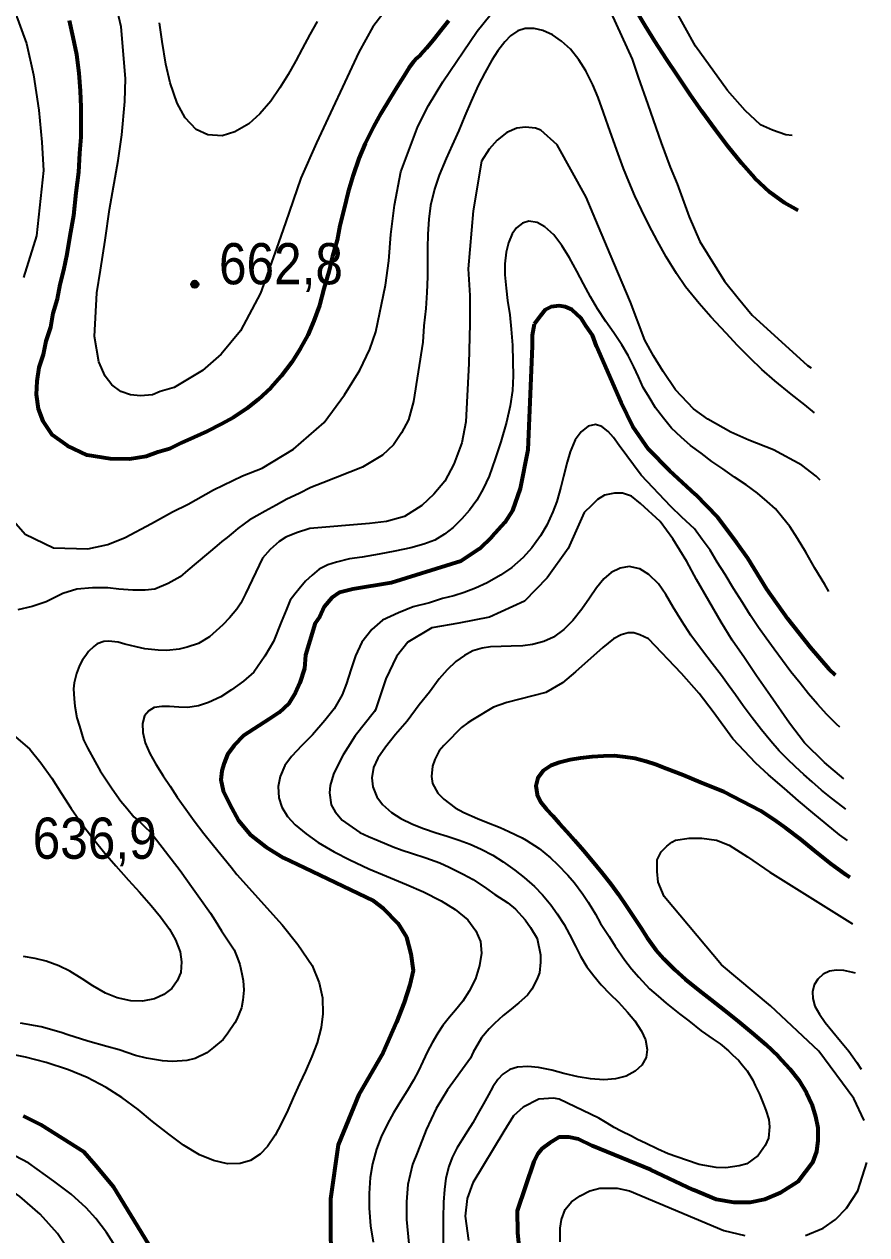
# Model space of a CAD drawing. Header units: metres. Extents: x 552626 to 559174, y 1843804 to 1852371.
# Drawn here: x 558405.5 to 558753.5, y 1845449.4 to 1845949 of the extents above; entities that cross this region are included whole.
import ezdxf

# ---------------------------------------------------------------- set-up
doc = ezdxf.new("R2010")
doc.units = ezdxf.units.M
doc.header["$LTSCALE"] = 6.8
for name, color, linetype, lineweight in [('1', 7, 'Continuous', 25), ('2', 7, 'Continuous', 53), ('5', 7, 'Continuous', 25)]:
    doc.layers.add(name, color=color, linetype=linetype, lineweight=lineweight)

msp = doc.modelspace()

# ---------------------------------------------------------------- hatches: boundary and pattern name
at = {"layer": '5'}
msp.add_hatch(color=256, dxfattribs=at).paths.add_polyline_path([(558477.44, 1845841.66, 1), (558474.44, 1845841.66, 1)])

# ---------------------------------------------------------------- linework, layer by layer
at = {"layer": '1'}
for points in [[(558722.68, 1845903.12), (558719.99, 1845903.4), (558714.55, 1845905.22), (558709.56, 1845907.49), (558703.21, 1845913.4), (558695.96, 1845921.58), (558682.68, 1845939.99), (558644.3, 1846009.44)], [(558635.18, 1845969.53), (558639.74, 1845966.21), (558643.06, 1845962.88), (558645.55, 1845958.72), (558656.65, 1845934.6), (558659.02, 1845927.14), (558663.02, 1845915.85), (558668.6, 1845900.02), (558672.3, 1845889.99), (558675.17, 1845883.16), (558680.18, 1845869.56), (558684.48, 1845859.32), (558694.73, 1845842.92), (558700.34, 1845836), (558706.11, 1845828.97), (558729, 1845808.11), (558730.47, 1845807.13)], [(558394.38, 1845751.66), (558405.93, 1845738.59), (558417.58, 1845732.86), (558431.85, 1845732.49), (558440.11, 1845734.25), (558447.23, 1845737.15), (558458.14, 1845742.98), (558466.74, 1845747.79), (558473.25, 1845750.91), (558483.72, 1845756.82), (558495.64, 1845762.63), (558503.72, 1845765.79), (558516.69, 1845773.6), (558529.39, 1845784.68), (558537.73, 1845796.08), (558544.08, 1845806.22), (558548.31, 1845814.94), (558550.73, 1845822), (558554.77, 1845841.34), (558556.12, 1845851.28), (558556.91, 1845862.16), (558558.41, 1845874.28), (558560.99, 1845888.12), (558568.13, 1845906.84), (558572.51, 1845915.43), (558578.33, 1845925.22), (558592.53, 1845946.12), (558605.33, 1845962.05)], [(558555.43, 1845955.68), (558549.54, 1845947.95), (558543.65, 1845937.49), (558526.29, 1845900.01), (558519.79, 1845885.4), (558513.46, 1845867.07), (558509.76, 1845856.4), (558503.15, 1845838.03), (558494.89, 1845822.48), (558486.9, 1845812.85), (558479.12, 1845806.12), (558467.5, 1845799.06), (558461.68, 1845797.45), (558458.51, 1845796.08), (558453.52, 1845795.63), (558449.44, 1845796.08), (558445.36, 1845797.45), (558441.73, 1845800.18), (558439.01, 1845803.81), (558436.29, 1845809.72), (558434.48, 1845820.18), (558435.57, 1845838.19), (558436.98, 1845847.56), (558438.89, 1845859.88), (558440.76, 1845872.47), (558444.26, 1845892.75), (558445.81, 1845903.29), (558447.1, 1845917.11), (558447.34, 1845926.63), (558445.53, 1845947.96), (558442.68, 1845960.4)], [(558401.81, 1845953.84), (558406.43, 1845941.05), (558409.36, 1845928.05), (558411.61, 1845913.53), (558412.83, 1845900.31), (558413.44, 1845888.6), (558410.63, 1845861.65), (558405.17, 1845844.44)], [(558526.49, 1845950.1), (558523.48, 1845944.81), (558520.33, 1845938.91), (558517.68, 1845933.91), (558514.58, 1845928.22), (558511.15, 1845922.69), (558507.43, 1845917.25), (558502.82, 1845911.97), (558498.23, 1845907.92), (558492.45, 1845904.53), (558487.2, 1845902.99), (558481.31, 1845903.29), (558476.59, 1845905.58), (558471.97, 1845910.42), (558468.67, 1845916.47), (558465.82, 1845924.85), (558464.01, 1845932.5), (558462.44, 1845941.88), (558461.38, 1845949.57)], [(558731.94, 1845788.67), (558727.91, 1845791.85), (558722.24, 1845796.28), (558715.49, 1845801.78), (558710.19, 1845806.47), (558705.27, 1845811.14), (558700.13, 1845816.4), (558695.43, 1845821.43), (558689.06, 1845828.19), (558684.28, 1845833.73), (558678.66, 1845840.61), (558674.94, 1845846.17), (558670.69, 1845853.04), (558667.07, 1845859.43), (558663.44, 1845866.22), (558660.42, 1845872.33), (558657.71, 1845878.19), (558655.21, 1845884.09), (558653.07, 1845889.48), (558650.76, 1845895.55), (558648.82, 1845900.88), (558646.64, 1845907.05), (558644.8, 1845912.5), (558642.51, 1845918.7), (558640.36, 1845924.01), (558637.44, 1845929.7), (558634.53, 1845934.28), (558631.07, 1845938.66), (558627.45, 1845941.97), (558623.75, 1845944.62), (558619.7, 1845946.39), (558616.14, 1845947.22), (558612.36, 1845947.17), (558609.44, 1845946.24), (558606.37, 1845944.27), (558603.94, 1845941.76), (558601.13, 1845938.07), (558598.67, 1845934.18), (558595.71, 1845928.97), (558593.05, 1845923.73), (558590.07, 1845917.18), (558587.51, 1845911.18), (558585.06, 1845905.13), (558582.28, 1845899.06), (558579.83, 1845893.56), (558576.84, 1845886.77), (558575.02, 1845880.99), (558573.24, 1845874.18), (558572.65, 1845868.6), (558572.25, 1845862.37), (558572.02, 1845856.57), (558572.08, 1845850.45), (558572, 1845844.77), (558571.82, 1845838.29), (558571.4, 1845831.61), (558570.55, 1845824.54), (558570.15, 1845817.72)], [(558734.17, 1845760.77), (558732.57, 1845762.42), (558726.67, 1845767), (558714.96, 1845773.29), (558704.82, 1845777.34), (558697.37, 1845780.58), (558687.78, 1845785.99), (558681.92, 1845790.28), (558674.47, 1845798.12), (558669.36, 1845805.67), (558665.39, 1845812.08), (558661.83, 1845818.67), (558655.85, 1845834.31), (558647.48, 1845854.1), (558640.5, 1845870.77), (558637.63, 1845877.6), (558625.63, 1845899.25), (558618.9, 1845905.21), (558616.64, 1845906.12), (558612.56, 1845906.58), (558608.93, 1845906.12), (558604.85, 1845904.3), (558600.77, 1845901.12), (558597.6, 1845897.48), (558594.42, 1845892.48), (558590.89, 1845872.01), (558588.86, 1845848.05), (558589.52, 1845837.07), (558589.56, 1845825.28), (558589.16, 1845808.99), (558587.91, 1845784.92), (558586.25, 1845776.18), (558582.93, 1845767.45), (558579.2, 1845760.39), (558574.64, 1845754.98), (558569.66, 1845750.41), (558562.62, 1845745.84), (558555.15, 1845743.76), (558548.11, 1845742.92), (558523.48, 1845740.9), (558518.03, 1845739.08), (558513.5, 1845737.26), (558510.77, 1845735.44), (558507.15, 1845732.26), (558503.97, 1845728.62), (558496.88, 1845713.85), (558494.98, 1845710.09), (558493.39, 1845707.61), (558490.23, 1845703.99), (558487.54, 1845701.18), (558483.45, 1845697.44)], [(558737.83, 1845714.88), (558736.2, 1845717.76), (558732.09, 1845724.44), (558728.36, 1845731.12), (558724.82, 1845736.81), (558721.64, 1845741.68), (558718.72, 1845745.46), (558715.77, 1845748.95), (558712.36, 1845752.06), (558708.33, 1845755.47), (558703.62, 1845758.9), (558698.92, 1845762.02), (558694.04, 1845765.56), (558689.49, 1845768.5), (558685.03, 1845772.01), (558680.7, 1845775.1), (558676.76, 1845778.6), (558672.86, 1845782.32), (558669.54, 1845786.46), (558666.2, 1845790.73), (558663.59, 1845795.13), (558661.17, 1845799.07), (558659.22, 1845803.53), (558657.26, 1845807.56), (558655, 1845812.26), (558652.32, 1845816.68), (558649.01, 1845821.64), (558645.71, 1845826.37), (558642.29, 1845831.54), (558639.4, 1845836.43), (558636.49, 1845841.85), (558633.74, 1845847.03), (558630.76, 1845852.57), (558627.49, 1845857.74), (558624.27, 1845862.07), (558620.56, 1845865.43), (558617.31, 1845867.11), (558613.93, 1845867.65), (558611.25, 1845866.84), (558608.82, 1845864.99), (558606.97, 1845862.43), (558605.48, 1845858.81), (558604.53, 1845854.94), (558604.04, 1845850.11), (558604.07, 1845845.53), (558604.54, 1845840.07)], [(558604.54, 1845840.07), (558605.15, 1845835.01), (558606, 1845829.03), (558606.57, 1845823.08), (558607.16, 1845816.57), (558607.34, 1845809.84), (558607.47, 1845803.89), (558607.19, 1845797.86), (558606.15, 1845791.46), (558604.67, 1845784.71), (558602.32, 1845776.58), (558600.07, 1845769.6), (558597.55, 1845762.42), (558595.07, 1845757.24), (558592.47, 1845752.58), (558589.38, 1845748.44), (558586.24, 1845744.84), (558582.64, 1845741.35), (558579.09, 1845738.54), (558575.09, 1845736.01), (558570.5, 1845734.38), (558565.24, 1845732.85), (558558.53, 1845731.53), (558552.11, 1845730.27), (558545.05, 1845729.08), (558539.91, 1845728.33), (558534.5, 1845727), (558530.96, 1845725.87), (558527.28, 1845724.04), (558524.39, 1845721.63), (558521.74, 1845719.11), (558519.11, 1845715.99), (558517.28, 1845713.77), (558515.34, 1845711.33), (558513.73, 1845707.11), (558511.6, 1845702.26), (558508.44, 1845694.21), (558504.88, 1845688.14), (558500.4, 1845681.59), (558496.14, 1845677.89), (558491.19, 1845674.23), (558486.69, 1845671.45), (558481.69, 1845669.03), (558477.44, 1845667.7), (558473.03, 1845667.05), (558469.32, 1845667.09), (558465.47, 1845667.36), (558462.3, 1845667.43), (558459.22, 1845667.01), (558457, 1845665.64), (558455.22, 1845663.53), (558454.43, 1845660.35), (558454.48, 1845656.65), (558455.48, 1845652.47), (558457.46, 1845648), (558459.86, 1845643.67), (558462.9, 1845638.82), (558465.73, 1845634.54), (558468.73, 1845629.99), (558472.33, 1845625), (558475.69, 1845620.25), (558479.74, 1845614.99), (558483.62, 1845610.01), (558490.96, 1845601.1), (558493.35, 1845598.13)], [(558570.15, 1845817.72), (558566.35, 1845793.23), (558564.27, 1845785.75), (558561.37, 1845780.34), (558558.06, 1845775.35), (558553.5, 1845771.2), (558545.2, 1845766.21), (558528.84, 1845759.73), (558523.86, 1845757.86), (558519.1, 1845755.36), (558514, 1845752.97), (558509.63, 1845750.5), (558504.96, 1845748.02), (558501.65, 1845746.08), (558498.41, 1845744.28), (558496.4, 1845742.74), (558493.72, 1845740.87), (558491.83, 1845739.19), (558489.3, 1845737.2), (558487.15, 1845735.44), (558485.09, 1845733.68), (558473.12, 1845723.63), (558469.95, 1845720.91), (558464.96, 1845718.18), (558459.52, 1845715.9), (558455.43, 1845715.45), (558450.44, 1845715.45), (558444.55, 1845715.9), (558440.01, 1845716.36), (558433.66, 1845716.36), (558427.31, 1845715.9), (558421.41, 1845714.08), (558414.61, 1845710.61), (558408.75, 1845708.67), (558402.95, 1845707.33)], [(558685.48, 1845736.33), (558682.34, 1845740.76), (558677.12, 1845745.58), (558672.56, 1845749.94), (558660.25, 1845762.9), (558651.17, 1845775.17), (558648.87, 1845778.37), (558646.67, 1845780.89), (558644.05, 1845782.98), (558641.39, 1845783.76), (558638.39, 1845783.08), (558635.48, 1845780.79), (558633.04, 1845777.4), (558630.98, 1845772.58), (558629.69, 1845768.24), (558628.25, 1845762.3), (558627.16, 1845758), (558625.44, 1845751.99), (558623.86, 1845747.78), (558621.36, 1845742.25), (558618.79, 1845737.89), (558615.21, 1845732.85), (558611.56, 1845728.85), (558606.85, 1845724.75), (558602.2, 1845721.55), (558596.7, 1845718.46), (558591.88, 1845716.24), (558587.21, 1845714.5), (558583, 1845713.09), (558578.23, 1845711.96), (558572.91, 1845710.23), (558566.21, 1845708.53), (558560.12, 1845706.06), (558553.5, 1845703), (558549.11, 1845699.23), (558544.89, 1845693.92), (558542.38, 1845688.3), (558540.44, 1845682.51), (558538.63, 1845676.9), (558536.84, 1845672.24), (558533.51, 1845666.51), (558529.63, 1845661.62), (558524.59, 1845655.77), (558520.1, 1845651.3), (558515.95, 1845646.8), (558513.14, 1845643.05), (558511.19, 1845638.55), (558510.45, 1845634.34), (558510.66, 1845629.73), (558511.94, 1845625.9), (558514.3, 1845622.03), (558517.47, 1845618.61), (558521.98, 1845614.83), (558526.97, 1845611.29), (558533.5, 1845607.39), (558539.96, 1845604.08), (558547.9, 1845600.47), (558555.12, 1845597.39), (558563.36, 1845593.91), (558570.36, 1845590.86), (558577.73, 1845587.27), (558583.55, 1845583.58), (558588.66, 1845579.33), (558591.99, 1845574.86), (558593.93, 1845570.48)], [(558727.81, 1845652.43), (558721.61, 1845660.56), (558713.74, 1845671.8), (558707.95, 1845680.13), (558702.99, 1845687.56), (558697.91, 1845694.83), (558693.4, 1845702.17), (558683.13, 1845719.85), (558679.18, 1845727.27), (558673.41, 1845736.61), (558668.21, 1845743.71), (558660.04, 1845751.24), (558656.31, 1845754.15), (558652.58, 1845755.4), (558649.26, 1845755.4), (558645.12, 1845754.57), (558642.21, 1845752.9), (558639.73, 1845750.41), (558636.83, 1845747.5), (558630.21, 1845732.63), (558621.53, 1845720.47), (558612.08, 1845710.95), (558597.69, 1845704.26), (558585.05, 1845701.81), (558573.8, 1845699.83), (558563.9, 1845693.99), (558559.32, 1845688.09), (558554.88, 1845678.77), (558550.59, 1845666.01), (558550.19, 1845665.39), (558542.16, 1845655.36), (558539.17, 1845650.42), (558537.17, 1845647.42), (558534.82, 1845642.66), (558533.22, 1845639.52), (558531.91, 1845634.79), (558531.54, 1845631.71), (558532.33, 1845626.87), (558533.94, 1845623.94), (558536.84, 1845620.5), (558539.55, 1845618.56), (558544.13, 1845615.34), (558547.75, 1845613.7), (558551.75, 1845612.11), (558557.87, 1845609.55), (558561.65, 1845608.13), (558565.52, 1845606.81), (558571.36, 1845604.97), (558577.13, 1845602.85), (558581.05, 1845601.15), (558586.83, 1845598.18), (558590.9, 1845596.03), (558596.49, 1845592.36), (558599.94, 1845589.84), (558605.21, 1845586.42), (558608.39, 1845583.78), (558612.36, 1845579.34), (558614.66, 1845576.21), (558617.32, 1845571.6), (558618.73, 1845564.94), (558618.73, 1845561.9), (558618.33, 1845557.48), (558617.16, 1845554.68), (558615.09, 1845550.71), (558613.32, 1845548.21)], [(558742.3, 1845658.89), (558740.96, 1845660.15), (558736.92, 1845664.13), (558733.18, 1845668.39), (558729.45, 1845672.57), (558725.94, 1845677.09), (558722.17, 1845681.72), (558718.71, 1845686.39), (558715.18, 1845691.03), (558711.95, 1845695.58), (558708.82, 1845700.04), (558705.52, 1845704.99), (558702.11, 1845710.39), (558698.46, 1845716.16), (558695.01, 1845721.93), (558691.76, 1845727.01), (558688.74, 1845731.89), (558685.48, 1845736.33)], [(558744.78, 1845625.1), (558743.62, 1845625.93), (558738.95, 1845629.59), (558734.81, 1845632.93), (558730.88, 1845636.35), (558727.51, 1845639.33), (558723.99, 1845642.56), (558720.77, 1845645.68), (558717.35, 1845649.14), (558713.88, 1845653.14), (558710, 1845657.76), (558706.21, 1845662.77), (558702.44, 1845667.72), (558699.25, 1845672.22), (558696.3, 1845676.32), (558693.48, 1845680.17), (558689.58, 1845685.18), (558685.62, 1845690.36), (558680.82, 1845696.81), (558677.06, 1845702.6), (558673.54, 1845708.41), (558670.52, 1845713.57), (558667.45, 1845717.98), (558663.5, 1845721.95), (558659.72, 1845724.21), (558655.38, 1845725.17), (558651.58, 1845724.52), (558647.85, 1845722.72), (558644.83, 1845720.04), (558641.84, 1845716.45), (558638.97, 1845712.18), (558635.8, 1845707.56), (558632.15, 1845702.94), (558628.4, 1845699.13), (558624.09, 1845696.07), (558620.11, 1845694.21), (558615.47, 1845692.95), (558611.4, 1845692.46), (558606.64, 1845692.27), (558602.52, 1845692.21), (558598.15, 1845691.98), (558594.59, 1845691.46), (558590.85, 1845690.37), (558587.38, 1845688.51), (558583.75, 1845685.99), (558580.23, 1845682.48), (558576.87, 1845678.76), (558572.88, 1845673.28), (558568.68, 1845668.03), (558563.61, 1845661.4), (558558.82, 1845655.87)], [(558483.45, 1845697.44), (558481.99, 1845696.21), (558477.49, 1845693.46), (558472.85, 1845691.84), (558469.53, 1845691.04), (558464.37, 1845690.49), (558460.83, 1845690.71), (558455.35, 1845691.26), (558451.73, 1845692.04), (558447.03, 1845693.16), (558444.27, 1845693.96), (558440.33, 1845694.32), (558438.36, 1845694.17), (558435.62, 1845693.25), (558434.24, 1845692.13), (558432.02, 1845690.14), (558430.9, 1845688.48), (558429.61, 1845686.61), (558428.37, 1845684.37), (558427.09, 1845680.98), (558426.14, 1845677.15), (558425.89, 1845674.65), (558426.11, 1845670.59), (558426.48, 1845667.6), (558427.28, 1845662.76), (558428.29, 1845659.28), (558430.03, 1845653.7), (558431.6, 1845650.29), (558434.78, 1845644.6), (558436.95, 1845640.89), (558439.32, 1845637.19), (558441.78, 1845633.42), (558445.46, 1845628.37), (558447.91, 1845625.44), (558450.73, 1845621.9), (558453.49, 1845619.59), (558455.22, 1845617.9), (558457.82, 1845615.38), (558469.95, 1845599.7), (558475.26, 1845592.2), (558477.34, 1845589.23), (558482.41, 1845582.07), (558484.31, 1845579.08), (558487.03, 1845574.77), (558492.28, 1845566.97), (558493.66, 1845563.53), (558494.55, 1845560.98), (558495.42, 1845557.1), (558495.96, 1845554.32), (558496.26, 1845550.37), (558495.84, 1845546.14), (558495.28, 1845543.03), (558493.39, 1845538.42), (558492.54, 1845536.89), (558489.66, 1845532.54), (558487.62, 1845529.91), (558483.75, 1845526.67)], [(558725.34, 1845628.54), (558719.53, 1845633.57), (558712.93, 1845639.21), (558707.73, 1845644.02), (558698.14, 1845654.03), (558689.98, 1845665.22), (558684.3, 1845672.71), (558676.93, 1845680.98), (558663.33, 1845695.39), (558659.72, 1845697), (558657.32, 1845697.8), (558654.92, 1845697.8), (558652.11, 1845697), (558648.91, 1845695.39), (558644.5, 1845691.78), (558633.25, 1845681.77), (558627.81, 1845677.22), (558621, 1845673.13), (558604.83, 1845669.07), (558599.31, 1845667.12), (558590.6, 1845661.95), (558588.76, 1845660.67), (558586.06, 1845658.72), (558584.46, 1845657.09), (558581.1, 1845653.63), (558578.82, 1845651.35), (558576.91, 1845649.12), (558575.09, 1845645.47), (558574.19, 1845642.8), (558573.69, 1845638.46), (558574.15, 1845635.57), (558576.35, 1845631.67), (558578.84, 1845629.23), (558583.47, 1845625.63), (558587.03, 1845623.7), (558592.66, 1845621.18), (558596.37, 1845619.65), (558602.06, 1845617.42), (558605.69, 1845615.78), (558611.13, 1845613.23), (558612.88, 1845612.22), (558618.15, 1845608.79), (558622.91, 1845604.93), (558625.71, 1845602.24), (558629.98, 1845597.74), (558632.83, 1845594.68), (558636.27, 1845589.98), (558638.4, 1845586.64), (558641.48, 1845581.7), (558643.58, 1845577.88), (558647.11, 1845572.44), (558649.6, 1845568.47), (558653.55, 1845562.7), (558656.37, 1845559.16), (558659.37, 1845555.64), (558663.77, 1845550.88), (558667.29, 1845547.8), (558670.68, 1845545), (558676.17, 1845540.56), (558679.96, 1845537.61), (558685.12, 1845533.6), (558690.01, 1845530.13), (558692.91, 1845528.22), (558696.33, 1845525.23), (558698.16, 1845523.46)], [(558401.92, 1845654.95), (558407.78, 1845649.78), (558412.39, 1845644.19), (558416.96, 1845637.77), (558420.97, 1845631.5), (558424.91, 1845625.32), (558429.38, 1845618.94), (558433.68, 1845613.21), (558438.82, 1845606.94), (558443.39, 1845601.61), (558448.61, 1845595.72), (558453.07, 1845590.71), (558457.9, 1845585.21), (558461.75, 1845580.61), (558465.5, 1845575.47), (558468.01, 1845571.13), (558469.89, 1845566.21), (558470.51, 1845562.09), (558470.13, 1845557.69), (558468.74, 1845554.24), (558466.45, 1845550.96), (558463.19, 1845548.54), (558459.32, 1845546.72), (558454.37, 1845545.81), (558449.51, 1845545.9), (558443.9, 1845547.11), (558439.15, 1845549.14), (558433.87, 1845552.09), (558429.41, 1845555.03), (558424.29, 1845558.11), (558419.79, 1845560.43), (558414.64, 1845562.27), (558410.08, 1845563.39), (558405.29, 1845564.21)], [(558558.82, 1845655.87), (558554.67, 1845650.58), (558551.54, 1845646.12), (558549.77, 1845642.26), (558549.01, 1845637.9), (558549.45, 1845634.24), (558551.1, 1845630.17), (558553.5, 1845626.93), (558557.18, 1845623.67), (558561.06, 1845621.24), (558565.93, 1845618.89), (558570.43, 1845617.11), (558575.64, 1845615.28), (558580.25, 1845613.83), (558585.18, 1845612.2), (558589.74, 1845610.54), (558594.26, 1845608.57), (558598.99, 1845606.02), (558603.34, 1845603.31), (558608.1, 1845599.92), (558612.04, 1845596.81), (558616.21, 1845593.05), (558619.52, 1845589.67), (558622.97, 1845585.57), (558625.67, 1845581.88), (558628.46, 1845577.37), (558630.66, 1845573.32), (558633.12, 1845568.52), (558635.3, 1845564.37), (558637.9, 1845560.02), (558640.7, 1845556.24), (558643.8, 1845552.59), (558647.43, 1845548.86), (558650.88, 1845545.37), (558654.71, 1845541.32), (558657.73, 1845537.65), (558660.5, 1845533.44), (558662.13, 1845529.78), (558662.82, 1845525.81), (558662.39, 1845522.57), (558660.55, 1845519.31), (558657.89, 1845516.9), (558654.08, 1845514.86), (558649.66, 1845513.76), (558644.83, 1845513.3), (558639.36, 1845513.69), (558634.25, 1845514.57), (558628.43, 1845515.95), (558623.42, 1845517.25), (558617.96, 1845518.37), (558613.55, 1845518.85), (558609.2, 1845518.57), (558606.08, 1845517.6), (558603.18, 1845515.71), (558601.15, 1845513.5), (558599.1, 1845510.5), (558597.27, 1845507.2), (558595.18, 1845503.36), (558593.04, 1845499.52), (558590.74, 1845495.62), (558588.52, 1845492.11), (558586.22, 1845488.47), (558584.23, 1845485.15), (558582.24, 1845481.22), (558580.84, 1845477.49)], [(558744.01, 1845637.55), (558736.02, 1845644.26), (558727.81, 1845652.43)], [(558745.55, 1845612.17), (558742.2, 1845614.41), (558731.14, 1845623.52), (558725.34, 1845628.54)], [(558752.45, 1845496.6), (558748.15, 1845505.58), (558733.64, 1845525.15), (558713.72, 1845543.84), (558693.47, 1845560.78), (558669.74, 1845588.93), (558667.34, 1845594.95), (558666.94, 1845599.37), (558666.94, 1845604.19), (558668.54, 1845607.41), (558670.94, 1845609.82), (558672.95, 1845611.43), (558674.55, 1845612.23), (558680.16, 1845613.03), (558685.36, 1845613.03), (558691.37, 1845612.23), (558696.58, 1845610.22), (558704.19, 1845605.4), (558713.41, 1845598.97), (558747.61, 1845577.76)], [(558493.35, 1845598.13), (558512.07, 1845577.33), (558518.49, 1845569.15), (558524.48, 1845560.57), (558527.34, 1845553.37), (558528.67, 1845547.15), (558528.83, 1845540.59), (558528.1, 1845534.94), (558526.45, 1845528.55), (558524.29, 1845522.99), (558521.67, 1845516.93), (558519.19, 1845511.65), (558516.64, 1845505.95), (558514.33, 1845500.8), (558511.68, 1845495.23), (558509.13, 1845490.46), (558506.02, 1845485.85), (558502.99, 1845482.6), (558499.02, 1845479.98), (558494.64, 1845478.83), (558489.44, 1845478.63), (558483.63, 1845480.02), (558477.86, 1845482.37), (558471.26, 1845486.37), (558465.22, 1845490.84), (558458.53, 1845496.15), (558452.53, 1845501.04), (558445.85, 1845506.01), (558439.37, 1845510.2), (558431.51, 1845514.26), (558423.79, 1845517.48), (558414.54, 1845520.48), (558406.1, 1845522.62), (558396.28, 1845524.57)], [(558593.93, 1845570.48), (558594.43, 1845565.54), (558593.58, 1845560.51), (558591.91, 1845555.03), (558589.32, 1845549.96), (558586.67, 1845545.76), (558583.65, 1845542.12), (558581.16, 1845539.22), (558578.43, 1845535.77), (558576.27, 1845532.53), (558573.95, 1845528.59), (558572.12, 1845524.98), (558570.2, 1845520.95), (558568.31, 1845517.08), (558566.23, 1845513.13), (558563.65, 1845508.8), (558561.07, 1845504.65), (558558.08, 1845499.72), (558555.51, 1845495.18), (558552.93, 1845489.73), (558551, 1845484.68), (558549.34, 1845478.63), (558548.42, 1845473.06), (558547.92, 1845466.42), (558548.03, 1845460.29), (558548.59, 1845453.13), (558549.61, 1845446.26)], [(558748.83, 1845557.33), (558747.67, 1845557.65), (558744.04, 1845558.44), (558740.96, 1845558.64), (558738.02, 1845558.15), (558735.47, 1845556.98), (558733.29, 1845554.93), (558731.81, 1845552.59), (558731.03, 1845549.71), (558731.18, 1845546.89), (558732.08, 1845543.71), (558733.97, 1845540.42), (558736.35, 1845536.93), (558739.45, 1845533.17), (558742.62, 1845529.25), (558746.01, 1845525.12), (558749.33, 1845520.51), (558751.19, 1845517.7)], [(558613.32, 1845548.21), (558609.72, 1845545.1), (558605.93, 1845541.97), (558603.34, 1845539.94), (558599.68, 1845536.53), (558597.48, 1845534.36), (558594.43, 1845530.65), (558590.89, 1845524.8), (558589.89, 1845522.2), (558580.28, 1845509.14), (558575.67, 1845501.44), (558571.57, 1845492.71), (558567.99, 1845483.47), (558565.94, 1845478.33), (558563.89, 1845470.11), (558563.38, 1845462.93), (558563.38, 1845455.74), (558565, 1845438.5)], [(558483.75, 1845526.67), (558480.88, 1845524.5), (558476.15, 1845522.1), (558472.64, 1845521.29), (558466.71, 1845520.83), (558462.58, 1845521.17), (558455.99, 1845522.24), (558451.48, 1845523.39), (558444.72, 1845525.77), (558439.7, 1845527.14), (558431.74, 1845529.27), (558423.52, 1845531.95), (558420.84, 1845532.85), (558412.48, 1845535.13), (558403.92, 1845536.72)], [(558698.16, 1845523.46), (558700.5, 1845521.48), (558702.07, 1845519.58), (558704.1, 1845516.99), (558706.38, 1845513.19), (558707.41, 1845511.04), (558709.11, 1845507.36), (558710.85, 1845503.3), (558711.82, 1845500.86), (558712.98, 1845496.92), (558713.35, 1845493.93), (558712.9, 1845489.22), (558711.56, 1845486.2), (558708.67, 1845482.04), (558703.97, 1845478.6), (558700.84, 1845477.83), (558695.33, 1845477.05), (558691.23, 1845477.2), (558684.24, 1845478.41), (558678.99, 1845480.13), (558671.44, 1845482.79), (558667.21, 1845484.73), (558662.05, 1845487.22), (558658.83, 1845488.72), (558656.29, 1845490.01), (558652.03, 1845492.14), (558649.18, 1845493.68), (558646.2, 1845495.49), (558642.82, 1845497.44), (558626.44, 1845505.31), (558624.04, 1845505.71), (558618.03, 1845505.31), (558611.62, 1845502.09), (558607.61, 1845498.48), (558603.6, 1845492.05), (558590.78, 1845470.76), (558588.38, 1845464.33), (558587.58, 1845457.1), (558588.98, 1845447.01)], [(558425.72, 1845440.23), (558419.31, 1845449.87), (558412.1, 1845457.9), (558403.69, 1845465.14), (558394.47, 1845471.56), (558383.25, 1845476.79), (558372.26, 1845479.65), (558351.74, 1845483.33), (558332, 1845485.3), (558310.89, 1845488.42), (558287.44, 1845496.17), (558269.82, 1845498.44), (558255.69, 1845501.58), (558250.61, 1845500.47), (558245.25, 1845498.56), (558241.54, 1845497.05), (558236.67, 1845494.26), (558233.78, 1845492.28), (558229.9, 1845488.38), (558226.07, 1845484.1), (558223.59, 1845481.13)], [(558439.48, 1845450.26), (558435.06, 1845456.15), (558431.14, 1845460.49), (558424.97, 1845466.2), (558417.8, 1845471.51), (558407.41, 1845478.88), (558396.16, 1845484.8)], [(558580.84, 1845477.49), (558579.63, 1845472.72), (558579.05, 1845468.11), (558578.74, 1845462.78), (558578.49, 1845456.23), (558578.55, 1845449.58), (558578.66, 1845440.99)], [(558728.24, 1845449.06), (558735.41, 1845452.14), (558740.53, 1845455.74), (558745.14, 1845460.36), (558749.75, 1845467.55), (558753.49, 1845479.27)], [(558626.87, 1845446.5), (558626.87, 1845452.14), (558627.38, 1845455.74), (558628.92, 1845459.85), (558631.48, 1845462.93), (558635.06, 1845465.49), (558639.16, 1845467.55), (558643.25, 1845468.57), (558650.42, 1845468.57), (558655.54, 1845467.55), (558694.45, 1845451.12), (558703.16, 1845449.06)], [(558443.41, 1845444.31), (558439.48, 1845450.26)]]:
    msp.add_lwpolyline(points, dxfattribs=at)
at = {"layer": '2'}
for points in [[(558725.21, 1845872.14), (558719.44, 1845875.26), (558713.41, 1845879.67), (558707.31, 1845885.53), (558701.85, 1845891.53), (558695.97, 1845898.8), (558690.97, 1845905.45), (558685.4, 1845913.15), (558680.57, 1845920), (558675.25, 1845927.77), (558670.78, 1845934.51), (558665.97, 1845942.01), (558661.99, 1845948.43), (558657.68, 1845955.58)], [(558549.73, 1845906.63), (558546.37, 1845899.8), (558543.73, 1845893.55), (558541.31, 1845886.64), (558539.29, 1845879.82), (558537.69, 1845872.99), (558535.93, 1845865.98), (558534.72, 1845859.91), (558532.85, 1845853.34), (558531.36, 1845846.74), (558529.3, 1845839.76), (558527.41, 1845832.87), (558525.08, 1845826.52), (558522.62, 1845820.73), (558519.46, 1845815.03), (558516, 1845809.56), (558511.67, 1845803.8), (558507.41, 1845798.91), (558502.2, 1845794.1), (558497.43, 1845790.34), (558491.91, 1845786.7), (558486.88, 1845783.89), (558481.23, 1845781.06), (558475.77, 1845778.5), (558470.47, 1845776.17), (558465.51, 1845773.79), (558460.75, 1845772.35), (558455.87, 1845770.54), (558449.02, 1845769.49), (558440.96, 1845769.56), (558431.57, 1845771.08), (558423.46, 1845775.01), (558417.2, 1845779.45), (558413.35, 1845785.22), (558411.4, 1845790.33), (558410.63, 1845796.11), (558410.88, 1845801.66), (558411.76, 1845807.34), (558413.47, 1845812.72), (558414.56, 1845818.14), (558416.5, 1845823.97), (558417.5, 1845829.79), (558419.25, 1845835.6), (558420.43, 1845841.58), (558421.83, 1845847.44), (558423.25, 1845854.06), (558424.53, 1845861.62), (558425.98, 1845870.12), (558427.01, 1845879.35), (558428.06, 1845887.88), (558428.51, 1845895.75), (558429.02, 1845902.42), (558429.02, 1845908.43), (558429.09, 1845914.71), (558428.8, 1845921.54), (558428.16, 1845928.77), (558427.21, 1845936.44), (558425.76, 1845943.7), (558424.23, 1845950.53)], [(558580.74, 1845950.37), (558577.99, 1845946.96), (558574.46, 1845942.37), (558571.64, 1845939.16), (558569.21, 1845936.3), (558567.72, 1845935.01), (558566.35, 1845933.43), (558564.53, 1845931.07), (558562.34, 1845927.57), (558559.38, 1845923.08), (558556.33, 1845918.13), (558552.8, 1845912.21), (558549.73, 1845906.63)], [(558740.59, 1845680.3), (558737.93, 1845682.88), (558730.22, 1845691.69), (558720.82, 1845703.59), (558712.24, 1845715.88), (558704.31, 1845728.69), (558699.77, 1845735.02), (558692, 1845745.4), (558682.77, 1845754.88), (558672.04, 1845764.75), (558663.32, 1845773.58), (558656.82, 1845782.97), (558651.99, 1845792.86), (558641.8, 1845816.1), (558640.14, 1845820.67), (558637.65, 1845824.41), (558635.58, 1845827.74), (558631.85, 1845831.06), (558628.95, 1845832.31), (558626.46, 1845832.73), (558623.14, 1845832.31), (558620.66, 1845831.06), (558618.58, 1845828.57), (558616.1, 1845825.24)], [(558616.1, 1845825.24), (558615.27, 1845820.67), (558615.27, 1845816.1), (558613.55, 1845773.35), (558610.38, 1845757.44), (558607.2, 1845748.35), (558604.03, 1845743.35), (558598.59, 1845737.44), (558593.6, 1845732.44), (558585.9, 1845727.44), (558557.12, 1845718.48), (558541.17, 1845715.88), (558535.72, 1845714.52), (558532.55, 1845712.25), (558529.37, 1845708.61), (558527.56, 1845704.51), (558525.74, 1845701.78), (558523.48, 1845694.5), (558521.66, 1845688.59), (558521.21, 1845683.13), (558519.39, 1845677.22), (558517.58, 1845673.13), (558514.86, 1845668.58), (558510.77, 1845664.94), (558506.69, 1845662.21), (558496.26, 1845655.38), (558492.18, 1845651.29), (558489.46, 1845647.65), (558488.09, 1845644.01), (558487.19, 1845640.83), (558486.73, 1845637.19), (558487.64, 1845632.64), (558490.36, 1845627.18), (558493.99, 1845620.36), (558498.98, 1845614.44), (558505.33, 1845609.44), (558512.59, 1845604.89), (558521.21, 1845600.8), (558549.78, 1845587.15), (558553.87, 1845583.97), (558559.76, 1845578.05), (558563.39, 1845572.14), (558565.21, 1845565.32), (558566.11, 1845558.49), (558564.75, 1845552.58), (558562.48, 1845545.3), (558559.31, 1845537.11), (558553.69, 1845524.65), (558543.69, 1845507.25), (558535.19, 1845486.56), (558531.97, 1845464.21), (558532.14, 1845429.02)], [(558746.47, 1845596.81), (558744.75, 1845598.04), (558738.63, 1845602.46), (558731.71, 1845608.02), (558726.28, 1845612.48), (558720.02, 1845617.19), (558715.23, 1845620.66), (558709.54, 1845624.35), (558702.11, 1845628.24), (558694.38, 1845632.14), (558684.87, 1845636.02), (558677.72, 1845639.12), (558670.79, 1845641.71), (558666.26, 1845643.52), (558662.31, 1845644.73), (558657.78, 1845645.89), (558653.79, 1845646.54), (558649.28, 1845646.98), (558644.8, 1845646.92), (558640.1, 1845646.63), (558635.25, 1845646.04), (558630.96, 1845645.38), (558626.63, 1845644.36), (558623.11, 1845642.99), (558619.83, 1845640.84), (558617.69, 1845637.97), (558616.74, 1845634.61), (558617.3, 1845631.1), (558618.87, 1845627.94), (558621.15, 1845625.05), (558623.77, 1845622.22), (558626.49, 1845619.32), (558629.64, 1845615.77), (558632.75, 1845612.2), (558636.48, 1845607.92), (558640.09, 1845603.66), (558643.94, 1845599.03), (558647.64, 1845594.3), (558650.93, 1845589.88), (558654.18, 1845585.16), (558656.92, 1845580.98), (558660.1, 1845576.03), (558662.82, 1845571.89), (558666.35, 1845567.03), (558669.6, 1845563.24), (558674.18, 1845558.67), (558678.52, 1845554.92), (558684.11, 1845550.38), (558689.12, 1845546.44), (558694.92, 1845541.89)], [(558694.92, 1845541.89), (558700.39, 1845537.53), (558706.18, 1845532.78), (558711.85, 1845527.87), (558716.87, 1845523.14), (558721.72, 1845517.91), (558725.38, 1845513.18), (558728.65, 1845507.94), (558730.81, 1845503.27), (558732.37, 1845498.18), (558733.23, 1845493.49), (558733.26, 1845488.28), (558732.66, 1845483.75), (558731.03, 1845479.27), (558724.99, 1845471.16), (558717.78, 1845466.74), (558711.37, 1845463.93), (558705.36, 1845462.72), (558698.55, 1845462.72), (558691.34, 1845463.93), (558681.72, 1845467.94), (558664.29, 1845476.24), (558640.06, 1845486.02), (558634.45, 1845488.84), (558630.45, 1845489.64), (558626.44, 1845489.64), (558622.43, 1845487.23), (558619.23, 1845484.82), (558617.63, 1845482.81), (558616.02, 1845479.6), (558609.11, 1845459.28), (558609.21, 1845450.28), (558610.28, 1845439.05)], [(558434.86, 1845478.31), (558430.25, 1845483.45), (558412.33, 1845494.74), (558405.17, 1845498.34)], [(558478.38, 1845410.54), (558442.54, 1845469.07), (558434.86, 1845478.31)]]:
    msp.add_lwpolyline(points, dxfattribs=at)
at = {"layer": '5'}
msp.add_circle((558475.94, 1845841.66), 1.5, dxfattribs=at)

# ---------------------------------------------------------------- texts
at = {"layer": '5', "width": 0.9}
for s, p in [('662,8', (558485.94, 1845841.66)), ('636,9', (558409.02, 1845604.56))]:
    msp.add_text(s, height=17, dxfattribs=at).set_placement(p)

doc.saveas('drawing.dxf')
